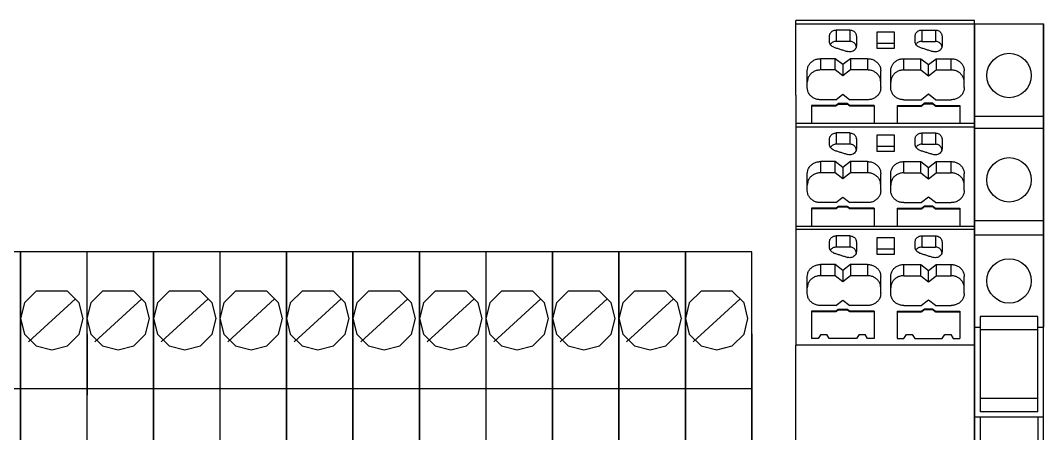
# Model space of a CAD drawing. Extents: x -2333 to 4564, y -5034 to 5704.
# Drawn here: x 2802.2 to 3137.7, y 1676 to 1811.5 of the extents above; entities that cross this region are included whole.
import ezdxf

# ---------------------------------------------------------------- set-up
doc = ezdxf.new("R2010")
doc.units = 0
doc.header["$LTSCALE"] = 10
doc.header["$MEASUREMENT"] = 0
doc.layers.get('0').update_dxf_attribs({"linetype": 'CONTINUOUS'})
doc.layers.add('LEG', color=7, linetype='CONTINUOUS')
doc.layers.add('P', color=250, linetype='CONTINUOUS', lineweight=100)

# ---------------------------------------------------------------- blocks, each defined once
blk = doc.blocks.new('A$C191F7B9C')
at = {"color": 7, "linetype": 'Continuous'}
for p, q in [((0, 86.633), (0, 96.146)), ((0.001, 96.146), (0.001, 95.134)), ((0.001, 96.146), (6.274, 96.146)), ((6.274, 95.134), (6.274, 96.146)), ((6.275, 96.146), (6.275, 86.633)), ((0.001, 95.134), (0.001, 87.746)), ((6.274, 87.746), (6.274, 95.134)), ((0.001, 87.746), (0.001, 86.633)), ((0.001, 87.746), (6.274, 87.746)), ((6.274, 86.633), (6.274, 87.746)), ((0, 76.917), (0, 86.633)), ((0, 86.026), (0, 81.521)), ((0.001, 86.633), (0.001, 85.621)), ((0.001, 86.633), (6.274, 86.633)), ((6.274, 85.621), (6.274, 86.633)), ((6.275, 86.633), (6.275, 76.917)), ((0.001, 85.621), (0.001, 78.233)), ((6.274, 78.233), (6.274, 85.621)), ((0, 81.521), (0, 77.947)), ((0, 77.947), (0, 76.917)), ((0.001, 78.233), (0.001, 76.917)), ((0.001, 78.233), (6.274, 78.233)), ((6.274, 76.917), (6.274, 78.233)), ((0, 68.517), (0, 76.917)), ((0.001, 76.917), (0.001, 75.905)), ((0.001, 76.917), (6.274, 76.917)), ((6.274, 75.905), (6.274, 76.917)), ((6.275, 76.917), (6.275, 68.517)), ((0.001, 75.905), (0.001, 68.517)), ((6.274, 68.517), (6.274, 75.905)), ((0.506, 69.489), (0.506, 68.274)), ((5.769, 69.489), (0.506, 69.489)), ((5.769, 68.274), (5.769, 69.489)), ((0, 68.517), (0, 60.319)), ((0, 68.517), (0.506, 68.517)), ((0.506, 68.274), (0.506, 61.999)), ((5.769, 68.274), (0.506, 68.274)), ((5.769, 68.517), (6.275, 68.517)), ((5.769, 61.999), (5.769, 68.274)), ((6.275, 60.319), (6.275, 68.517)), ((0.506, 61.999), (0.506, 60.785)), ((5.769, 61.999), (0.506, 61.999)), ((5.769, 60.785), (5.769, 61.999)), ((5.769, 60.785), (0.506, 60.785)), ((0, 60.319), (6.275, 60.319)), ((0, 60.319), (0, 33.702)), ((0.506, 60.319), (0.506, 33.702)), ((5.769, 60.319), (5.769, 33.702)), ((6.275, 33.702), (6.275, 60.319)), ((0, 33.702), (0, 23.278)), ((0, 33.702), (6.275, 33.702)), ((6.275, 23.278), (6.275, 33.702)), ((0, 13.263), (0, 23.278)), ((0, 23.278), (6.275, 23.278)), ((0.001, 23.278), (0.001, 14.275)), ((6.274, 14.275), (6.274, 23.278)), ((6.275, 23.278), (6.275, 13.263)), ((0.001, 14.275), (0.001, 13.263)), ((6.274, 13.263), (6.274, 14.275)), ((0, 4.149), (0, 13.263)), ((0.001, 13.263), (0.001, 12.55)), ((0.001, 13.263), (6.274, 13.263)), ((6.274, 12.55), (6.274, 13.263)), ((6.275, 13.263), (6.275, 4.149)), ((6.275, 12.835), (6.275, 13.263)), ((0.001, 12.55), (0.001, 5.162)), ((0.001, 12.55), (6.274, 12.55)), ((6.274, 5.162), (6.274, 12.55)), ((6.275, 9.261), (6.275, 12.835)), ((6.275, 5.321), (6.275, 9.261)), ((0.001, 5.162), (0.001, 4.149)), ((6.274, 4.149), (6.274, 5.162)), ((6.275, 4.878), (6.275, 5.321)), ((6.275, 1.012), (6.275, 4.878)), ((0, 4.149), (0, 1.012)), ((0.001, 4.149), (6.274, 4.149)), ((0, 1.012), (0, 0)), ((6.275, 0), (6.275, 1.012)), ((0, 0), (6.275, 0))]:
    blk.add_line(p, q, dxfattribs=at)
for centre, radius in [((3.137, 91.44), 2.024), ((3.137, 81.927), 2.024), ((3.137, 72.717), 2.024), ((3.137, 27.974), 1.518), ((3.137, 18.784), 2.024), ((3.137, 8.856), 2.024)]:
    blk.add_circle(centre, radius, dxfattribs=at)
at = {"layer": 'LEG'}
blk.add_line((0, 0.945), (0, 95.945), dxfattribs=at)

msp = doc.modelspace()

# ---------------------------------------------------------------- linework, layer by layer
at = {"color": 7, "linetype": 'Continuous'}
for p, q in [((3115.0764, 1811.53462), (3056.3964, 1811.53462)), ((3056.3964, 1810.58906), (3056.3964, 1811.53462)), ((3056.3964, 1810.42419), (3056.3964, 1810.58906)), ((3056.3964, 1787.02706), (3056.3964, 1810.42419)), ((3115.0764, 1810.58906), (3115.0764, 1811.53462)), ((3115.0764, 1810.58906), (3115.0764, 1810.42419)), ((3115.0764, 1810.42419), (3115.0764, 1787.02706)), ((3067.4664, 1804.63523), (3067.4664, 1806.38162)), ((3076.2864, 1806.38162), (3076.2864, 1803.21035)), ((3083.1264, 1807.79627), (3088.7064, 1807.79627)), ((3083.1264, 1804.09886), (3083.1264, 1807.79627)), ((3088.7064, 1807.79627), (3088.7064, 1804.09886)), ((3095.5464, 1804.63523), (3095.5464, 1806.38162)), ((3104.3664, 1806.38162), (3104.3664, 1803.21035)), ((3083.1264, 1804.09886), (3088.7064, 1804.09886)), ((3083.1264, 1802.3041), (3083.1264, 1804.09886)), ((3088.7064, 1802.3041), (3083.1264, 1802.3041)), ((3088.7064, 1804.09886), (3088.7064, 1802.3041)), ((3069.3564, 1798.99216), (3064.4964, 1798.99216)), ((3069.3564, 1795.29475), (3069.3564, 1798.99216)), ((3071.8764, 1797.03705), (3069.3564, 1798.99216)), ((3074.3964, 1798.99216), (3071.8764, 1797.03705)), ((3074.3964, 1798.99216), (3074.3964, 1795.29475)), ((3079.9764, 1798.99216), (3074.3964, 1798.99216)), ((3091.8564, 1798.99216), (3097.4364, 1798.99216)), ((3097.4364, 1795.29475), (3097.4364, 1798.99216)), ((3097.4364, 1798.99216), (3099.9564, 1797.03705)), ((3099.9564, 1797.03705), (3102.4764, 1798.99216)), ((3102.4764, 1798.99216), (3107.3364, 1798.99216)), ((3102.4764, 1798.99216), (3102.4764, 1795.29475)), ((3060.1764, 1791.30045), (3060.1764, 1794.99785)), ((3069.3564, 1795.29475), (3064.4964, 1795.29475)), ((3071.8764, 1793.33964), (3069.3564, 1795.29475)), ((3071.8764, 1797.03705), (3071.8764, 1793.33964)), ((3074.3964, 1795.29475), (3071.8764, 1793.33964)), ((3079.9764, 1795.29475), (3074.3964, 1795.29475)), ((3084.2964, 1791.30045), (3084.2964, 1794.99785)), ((3087.5364, 1791.30045), (3087.5364, 1794.99785)), ((3091.8564, 1795.29475), (3097.4364, 1795.29475)), ((3097.4364, 1795.29475), (3099.9564, 1793.33964)), ((3099.9564, 1793.33964), (3099.9564, 1797.03705)), ((3099.9564, 1793.33964), (3102.4764, 1795.29475)), ((3102.4764, 1795.29475), (3107.3364, 1795.29475)), ((3111.6564, 1791.30045), (3111.6564, 1794.99785)), ((3060.1764, 1789.50569), (3060.1764, 1791.30045)), ((3084.2964, 1789.50569), (3084.2964, 1791.30045)), ((3087.5364, 1789.50569), (3087.5364, 1791.30045)), ((3111.6564, 1789.50569), (3111.6564, 1791.30045)), ((3056.3964, 1787.02706), (3056.3964, 1777.77595)), ((3069.57091, 1785.51138), (3064.4964, 1785.51138)), ((3069.57091, 1785.51138), (3071.8764, 1787.30007)), ((3071.8764, 1787.30007), (3074.18188, 1785.51138)), ((3079.9764, 1785.51138), (3074.18188, 1785.51138)), ((3091.8564, 1785.51138), (3097.65091, 1785.51138)), ((3099.9564, 1787.30007), (3097.65091, 1785.51138)), ((3102.26188, 1785.51138), (3099.9564, 1787.30007)), ((3102.26188, 1785.51138), (3107.3364, 1785.51138)), ((3115.0764, 1787.02706), (3115.0764, 1777.77595)), ((3069.57834, 1783.68066), (3061.5804, 1783.68066)), ((3061.5804, 1783.68066), (3061.5804, 1783.43417)), ((3061.5804, 1783.43417), (3061.5804, 1777.77595)), ((3069.57834, 1783.43417), (3061.5804, 1783.43417)), ((3070.4364, 1784.34638), (3073.3164, 1784.34638)), ((3070.4364, 1784.09988), (3070.4364, 1784.34638)), ((3070.4364, 1784.09988), (3073.3164, 1784.09988)), ((3073.3164, 1784.09988), (3073.3164, 1784.34638)), ((3082.1724, 1783.68066), (3074.17446, 1783.68066)), ((3082.1724, 1783.43417), (3074.17446, 1783.43417)), ((3082.1724, 1783.68066), (3082.1724, 1783.43417)), ((3082.1724, 1783.43417), (3082.1724, 1777.77595)), ((3089.6604, 1783.68066), (3089.6604, 1783.43417)), ((3089.6604, 1783.68066), (3097.65834, 1783.68066)), ((3089.6604, 1783.43417), (3089.6604, 1777.77595)), ((3089.6604, 1783.43417), (3097.65834, 1783.43417)), ((3097.65834, 1783.43417), (3097.65834, 1783.68066)), ((3098.5164, 1784.09988), (3098.5164, 1784.34638)), ((3101.3964, 1784.34638), (3098.5164, 1784.34638)), ((3101.3964, 1784.09988), (3098.5164, 1784.09988)), ((3101.3964, 1784.09988), (3101.3964, 1784.34638)), ((3102.25446, 1783.43417), (3102.25446, 1783.68066)), ((3102.25446, 1783.68066), (3110.2524, 1783.68066)), ((3102.25446, 1783.43417), (3110.2524, 1783.43417)), ((3110.2524, 1783.68066), (3110.2524, 1783.43417)), ((3110.2524, 1783.43417), (3110.2524, 1777.77595)), ((3115.0764, 1777.77595), (3056.3964, 1777.77595)), ((3056.3964, 1777.77595), (3056.3964, 1776.66552)), ((3056.3964, 1776.66552), (3056.3964, 1744.01741)), ((3115.0764, 1777.77595), (3115.0764, 1776.66552)), ((3115.0764, 1776.66552), (3115.0764, 1744.01741)), ((3067.4664, 1770.87656), (3067.4664, 1772.62295)), ((3076.2864, 1772.62295), (3076.2864, 1769.45168)), ((3083.1264, 1770.34019), (3083.1264, 1774.0376)), ((3083.1264, 1774.0376), (3088.7064, 1774.0376)), ((3088.7064, 1774.0376), (3088.7064, 1770.34019)), ((3095.5464, 1770.87656), (3095.5464, 1772.62295)), ((3104.3664, 1772.62295), (3104.3664, 1769.45168)), ((3083.1264, 1768.54543), (3083.1264, 1770.34019)), ((3083.1264, 1770.34019), (3088.7064, 1770.34019)), ((3088.7064, 1768.54543), (3083.1264, 1768.54543)), ((3088.7064, 1770.34019), (3088.7064, 1768.54543)), ((3069.3564, 1765.23348), (3064.4964, 1765.23348)), ((3071.8764, 1763.27837), (3069.3564, 1765.23348)), ((3069.3564, 1761.53608), (3069.3564, 1765.23348)), ((3074.3964, 1765.23348), (3071.8764, 1763.27837)), ((3074.3964, 1765.23348), (3074.3964, 1761.53608)), ((3079.9764, 1765.23348), (3074.3964, 1765.23348)), ((3091.8564, 1765.23348), (3097.4364, 1765.23348)), ((3097.4364, 1765.23348), (3099.9564, 1763.27837)), ((3097.4364, 1761.53608), (3097.4364, 1765.23348)), ((3099.9564, 1763.27837), (3102.4764, 1765.23348)), ((3102.4764, 1765.23348), (3107.3364, 1765.23348)), ((3102.4764, 1765.23348), (3102.4764, 1761.53608)), ((3069.3564, 1761.53608), (3064.4964, 1761.53608)), ((3071.8764, 1759.58096), (3069.3564, 1761.53608)), ((3071.8764, 1763.27837), (3071.8764, 1759.58096)), ((3074.3964, 1761.53608), (3071.8764, 1759.58096)), ((3079.9764, 1761.53608), (3074.3964, 1761.53608)), ((3091.8564, 1761.53608), (3097.4364, 1761.53608)), ((3097.4364, 1761.53608), (3099.9564, 1759.58096)), ((3099.9564, 1759.58096), (3099.9564, 1763.27837)), ((3099.9564, 1759.58096), (3102.4764, 1761.53608)), ((3102.4764, 1761.53608), (3107.3364, 1761.53608)), ((3060.1764, 1757.54177), (3060.1764, 1761.23918)), ((3084.2964, 1757.54177), (3084.2964, 1761.23918)), ((3087.5364, 1757.54177), (3087.5364, 1761.23918)), ((3111.6564, 1757.54177), (3111.6564, 1761.23918)), ((3060.1764, 1755.74701), (3060.1764, 1757.54177)), ((3084.2964, 1755.74701), (3084.2964, 1757.54177)), ((3087.5364, 1755.74701), (3087.5364, 1757.54177)), ((3111.6564, 1755.74701), (3111.6564, 1757.54177)), ((3069.57091, 1751.75271), (3064.4964, 1751.75271)), ((3069.57091, 1751.75271), (3071.8764, 1753.54139)), ((3071.8764, 1753.54139), (3074.18188, 1751.75271)), ((3079.9764, 1751.75271), (3074.18188, 1751.75271)), ((3091.8564, 1751.75271), (3097.65091, 1751.75271)), ((3099.9564, 1753.54139), (3097.65091, 1751.75271)), ((3102.26188, 1751.75271), (3099.9564, 1753.54139)), ((3102.26188, 1751.75271), (3107.3364, 1751.75271)), ((3069.57834, 1749.92199), (3061.5804, 1749.92199)), ((3061.5804, 1749.92199), (3061.5804, 1749.67549)), ((3069.57834, 1749.67549), (3061.5804, 1749.67549)), ((3061.5804, 1749.67549), (3061.5804, 1744.01741)), ((3070.4364, 1750.5877), (3073.3164, 1750.5877)), ((3070.4364, 1750.34121), (3070.4364, 1750.5877)), ((3070.4364, 1750.34121), (3073.3164, 1750.34121)), ((3073.3164, 1750.34121), (3073.3164, 1750.5877)), ((3082.1724, 1749.92199), (3074.17446, 1749.92199)), ((3082.1724, 1749.67549), (3074.17446, 1749.67549)), ((3082.1724, 1749.92199), (3082.1724, 1749.67549)), ((3082.1724, 1749.67549), (3082.1724, 1744.01741)), ((3089.6604, 1749.92199), (3089.6604, 1749.67549)), ((3089.6604, 1749.92199), (3097.65834, 1749.92199)), ((3089.6604, 1749.67549), (3089.6604, 1744.01741)), ((3089.6604, 1749.67549), (3097.65834, 1749.67549)), ((3097.65834, 1749.67549), (3097.65834, 1749.92199)), ((3101.3964, 1750.5877), (3098.5164, 1750.5877)), ((3098.5164, 1750.34121), (3098.5164, 1750.5877)), ((3101.3964, 1750.34121), (3098.5164, 1750.34121)), ((3101.3964, 1750.34121), (3101.3964, 1750.5877)), ((3102.25446, 1749.92199), (3110.2524, 1749.92199)), ((3102.25446, 1749.67549), (3102.25446, 1749.92199)), ((3102.25446, 1749.67549), (3110.2524, 1749.67549)), ((3110.2524, 1749.92199), (3110.2524, 1749.67549)), ((3110.2524, 1749.67549), (3110.2524, 1744.01741)), ((3056.3964, 1744.01741), (3115.0764, 1744.01741)), ((3056.3964, 1744.01741), (3056.3964, 1742.90759)), ((3056.3964, 1742.90759), (3056.3964, 1705.03989)), ((3115.0764, 1744.01741), (3115.0764, 1742.90759)), ((3115.0764, 1742.90759), (3115.0764, 1705.03989)), ((3067.4664, 1737.1187), (3067.4664, 1738.86485)), ((3076.2864, 1738.86485), (3076.2864, 1735.69401)), ((3083.1264, 1736.58183), (3083.1264, 1740.2793)), ((3083.1264, 1740.2793), (3088.7064, 1740.2793)), ((3088.7064, 1740.2793), (3088.7064, 1736.58183)), ((3095.5464, 1737.1187), (3095.5464, 1738.86485)), ((3104.3664, 1738.86485), (3104.3664, 1735.69401)), ((3083.1264, 1734.78788), (3083.1264, 1736.58183)), ((3083.1264, 1736.58183), (3088.7064, 1736.58183)), ((3088.7064, 1734.78788), (3083.1264, 1734.78788)), ((3088.7064, 1736.58183), (3088.7064, 1734.78788)), ((3069.3564, 1731.47639), (3064.4964, 1731.47639)), ((3069.3564, 1727.77892), (3069.3564, 1731.47639)), ((3071.8764, 1729.52155), (3069.3564, 1731.47639)), ((3074.3964, 1731.47639), (3071.8764, 1729.52155)), ((3074.3964, 1731.47639), (3074.3964, 1727.77892)), ((3079.9764, 1731.47639), (3074.3964, 1731.47639)), ((3091.8564, 1731.47639), (3097.4364, 1731.47639)), ((3097.4364, 1727.77892), (3097.4364, 1731.47639)), ((3097.4364, 1731.47639), (3099.9564, 1729.52155)), ((3099.9564, 1729.52155), (3102.4764, 1731.47639)), ((3102.4764, 1731.47639), (3102.4764, 1727.77892)), ((3102.4764, 1731.47639), (3107.3364, 1731.47639)), ((3071.8764, 1729.52155), (3071.8764, 1725.82408)), ((3099.9564, 1725.82408), (3099.9564, 1729.52155)), ((3060.1764, 1723.78517), (3060.1764, 1727.48264)), ((3069.3564, 1727.77892), (3064.4964, 1727.77892)), ((3071.8764, 1725.82408), (3069.3564, 1727.77892)), ((3074.3964, 1727.77892), (3071.8764, 1725.82408)), ((3079.9764, 1727.77892), (3074.3964, 1727.77892)), ((3084.2964, 1723.78517), (3084.2964, 1727.48264)), ((3087.5364, 1723.78517), (3087.5364, 1727.48264)), ((3091.8564, 1727.77892), (3097.4364, 1727.77892)), ((3097.4364, 1727.77892), (3099.9564, 1725.82408)), ((3099.9564, 1725.82408), (3102.4764, 1727.77892)), ((3102.4764, 1727.77892), (3107.3364, 1727.77892)), ((3111.6564, 1723.78517), (3111.6564, 1727.48264)), ((3060.1764, 1721.99122), (3060.1764, 1723.78517)), ((3084.2964, 1721.99122), (3084.2964, 1723.78517)), ((3087.5364, 1721.99122), (3087.5364, 1723.78517)), ((3111.6564, 1721.99122), (3111.6564, 1723.78517)), ((3069.57091, 1717.99746), (3064.4964, 1717.99746)), ((3069.57091, 1717.99746), (3071.8764, 1719.7859)), ((3071.8764, 1719.7859), (3074.18188, 1717.99746)), ((3079.9764, 1717.99746), (3074.18188, 1717.99746)), ((3091.8564, 1717.99746), (3097.65091, 1717.99746)), ((3099.9564, 1719.7859), (3097.65091, 1717.99746)), ((3102.26188, 1717.99746), (3099.9564, 1719.7859)), ((3102.26188, 1717.99746), (3107.3364, 1717.99746)), ((3069.57834, 1716.16699), (3061.5804, 1716.16699)), ((3061.5804, 1716.16699), (3061.5804, 1715.92049)), ((3069.57834, 1715.92049), (3061.5804, 1715.92049)), ((3061.5804, 1715.92049), (3061.5804, 1707.18103)), ((3070.4364, 1716.58612), (3070.4364, 1716.83262)), ((3070.4364, 1716.83262), (3073.3164, 1716.83262)), ((3070.4364, 1716.58612), (3073.3164, 1716.58612)), ((3073.3164, 1716.58612), (3073.3164, 1716.83262)), ((3082.1724, 1716.16699), (3074.17446, 1716.16699)), ((3082.1724, 1715.92049), (3074.17446, 1715.92049)), ((3082.1724, 1716.16699), (3082.1724, 1715.92049)), ((3082.1724, 1715.92049), (3082.1724, 1707.18103)), ((3089.6604, 1716.16699), (3089.6604, 1715.92049)), ((3089.6604, 1716.16699), (3097.65834, 1716.16699)), ((3089.6604, 1715.92049), (3097.65834, 1715.92049)), ((3089.6604, 1715.92049), (3089.6604, 1707.18103)), ((3097.65834, 1715.92049), (3097.65834, 1716.16699)), ((3098.5164, 1716.58612), (3098.5164, 1716.83262)), ((3101.3964, 1716.83262), (3098.5164, 1716.83262)), ((3101.3964, 1716.58612), (3098.5164, 1716.58612)), ((3101.3964, 1716.58612), (3101.3964, 1716.83262)), ((3102.25446, 1715.92049), (3102.25446, 1716.16699)), ((3102.25446, 1716.16699), (3110.2524, 1716.16699)), ((3102.25446, 1715.92049), (3110.2524, 1715.92049)), ((3110.2524, 1716.16699), (3110.2524, 1715.92049)), ((3110.2524, 1715.92049), (3110.2524, 1707.18103)), ((3064.60778, 1708.51229), (3063.7764, 1707.18103)), ((3064.60778, 1708.51229), (3066.54501, 1708.51229)), ((3067.3764, 1707.18103), (3066.54501, 1708.51229)), ((3077.20778, 1708.51229), (3076.3764, 1707.18103)), ((3077.20778, 1708.51229), (3079.14501, 1708.51229)), ((3079.9764, 1707.18103), (3079.14501, 1708.51229)), ((3091.8564, 1707.18103), (3092.68778, 1708.51229)), ((3092.68778, 1708.51229), (3094.62501, 1708.51229)), ((3094.62501, 1708.51229), (3095.4564, 1707.18103)), ((3104.4564, 1707.18103), (3105.28778, 1708.51229)), ((3105.28778, 1708.51229), (3107.22501, 1708.51229)), ((3107.22501, 1708.51229), (3108.0564, 1707.18103)), ((3115.0764, 1705.03989), (3056.3964, 1705.03989)), ((3056.3964, 1672.52906), (3056.3964, 1705.03989)), ((3063.7764, 1707.18103), (3061.5804, 1707.18103)), ((3076.3764, 1707.18103), (3067.3764, 1707.18103)), ((3082.1724, 1707.18103), (3079.9764, 1707.18103)), ((3089.6604, 1707.18103), (3091.8564, 1707.18103)), ((3095.4564, 1707.18103), (3104.4564, 1707.18103)), ((3108.0564, 1707.18103), (3110.2524, 1707.18103)), ((3115.0764, 1672.52906), (3115.0764, 1705.03989))]:
    msp.add_line(p, q, dxfattribs=at)
at = {"color": 2, "linetype": 'Continuous'}
for p, q in [((3056.3964, 1810.42419), (3115.0764, 1810.42419)), ((3069.6264, 1808.37877), (3069.6264, 1804.68136)), ((3074.1264, 1808.37877), (3074.1264, 1804.68136)), ((3097.7064, 1808.37877), (3097.7064, 1804.68136)), ((3102.2064, 1808.37877), (3102.2064, 1804.68136)), ((3064.4964, 1798.99216), (3064.4964, 1795.29475)), ((3079.9764, 1798.99216), (3079.9764, 1795.29475)), ((3091.8564, 1795.29475), (3091.8564, 1798.99216)), ((3107.3364, 1795.29475), (3107.3364, 1798.99216)), ((3056.3964, 1776.66552), (3115.0764, 1776.66552)), ((3069.6264, 1774.6201), (3069.6264, 1770.92269)), ((3074.1264, 1774.6201), (3074.1264, 1770.92269)), ((3097.7064, 1774.6201), (3097.7064, 1770.92269)), ((3102.2064, 1774.6201), (3102.2064, 1770.92269)), ((3064.4964, 1765.23348), (3064.4964, 1761.53608)), ((3079.9764, 1765.23348), (3079.9764, 1761.53608)), ((3091.8564, 1761.53608), (3091.8564, 1765.23348)), ((3107.3364, 1761.53608), (3107.3364, 1765.23348)), ((3115.0764, 1742.90759), (3056.3964, 1742.90759)), ((3069.6264, 1740.86172), (3069.6264, 1737.16426)), ((3074.1264, 1740.86172), (3074.1264, 1737.16426)), ((3097.7064, 1740.86172), (3097.7064, 1737.16426)), ((3102.2064, 1740.86172), (3102.2064, 1737.16426)), ((3064.4964, 1731.47639), (3064.4964, 1727.77892)), ((3079.9764, 1731.47639), (3079.9764, 1727.77892)), ((3091.8564, 1727.77892), (3091.8564, 1731.47639)), ((3107.3364, 1727.77892), (3107.3364, 1731.47639))]:
    msp.add_line(p, q, dxfattribs=at)
at = {"color": 7, "linetype": 'Continuous'}
for points in [[(3067.4664, 1806.38162), (3067.54, 1806.89852), (3067.75578, 1807.3802), (3068.09905, 1807.79382), (3068.5464, 1808.1112), (3069.06735, 1808.31072), (3069.6264, 1808.37877)], [(3074.1264, 1808.37877), (3073.0014, 1808.37877), (3071.8764, 1808.37877), (3070.7514, 1808.37877), (3069.6264, 1808.37877)], [(3074.1264, 1808.37877), (3074.68545, 1808.31072), (3075.2064, 1808.1112), (3075.65375, 1807.79382), (3075.99701, 1807.3802), (3076.2128, 1806.89852), (3076.2864, 1806.38162)], [(3095.5464, 1806.38162), (3095.62, 1806.89852), (3095.83578, 1807.3802), (3096.17905, 1807.79382), (3096.6264, 1808.1112), (3097.14735, 1808.31072), (3097.7064, 1808.37877)], [(3097.7064, 1808.37877), (3098.8314, 1808.37877), (3099.9564, 1808.37877), (3101.0814, 1808.37877), (3102.2064, 1808.37877)], [(3102.2064, 1808.37877), (3102.76545, 1808.31072), (3103.2864, 1808.1112), (3103.73375, 1807.79382), (3104.07701, 1807.3802), (3104.2928, 1806.89852), (3104.3664, 1806.38162)], [(3068.92658, 1802.74581), (3068.33619, 1803.03351), (3067.86896, 1803.47413), (3067.5695, 1804.02558), (3067.4664, 1804.63523)], [(3069.6264, 1804.68136), (3069.06042, 1804.61158), (3068.534, 1804.40712), (3068.08391, 1804.08227), (3067.7416, 1803.65972)], [(3068.92658, 1802.74581), (3070.05158, 1802.38959), (3071.17658, 1802.03336), (3072.30158, 1801.67714), (3073.42658, 1801.32092)], [(3074.1264, 1804.68136), (3073.0014, 1804.68136), (3071.8764, 1804.68136), (3070.7514, 1804.68136), (3069.6264, 1804.68136)], [(3076.2864, 1803.21035), (3076.17892, 1802.5882), (3075.86717, 1802.02797), (3075.38218, 1801.58541), (3074.77222, 1801.30456), (3074.09799, 1801.21337), (3073.42658, 1801.32092)], [(3076.26758, 1802.94728), (3076.13875, 1803.40993), (3075.89477, 1803.83105), (3075.54961, 1804.18654), (3075.12301, 1804.45608), (3074.63938, 1804.62422), (3074.1264, 1804.68136)], [(3097.00658, 1802.74581), (3096.41619, 1803.03351), (3095.94896, 1803.47413), (3095.6495, 1804.02558), (3095.5464, 1804.63523)], [(3097.7064, 1804.68136), (3097.14042, 1804.61158), (3096.614, 1804.40712), (3096.16391, 1804.08227), (3095.8216, 1803.65972)], [(3097.00658, 1802.74581), (3098.13158, 1802.38959), (3099.25658, 1802.03336), (3100.38158, 1801.67714), (3101.50658, 1801.32092)], [(3097.7064, 1804.68136), (3098.8314, 1804.68136), (3099.9564, 1804.68136), (3101.0814, 1804.68136), (3102.2064, 1804.68136)], [(3104.3664, 1803.21035), (3104.25892, 1802.5882), (3103.94717, 1802.02797), (3103.46218, 1801.58541), (3102.85222, 1801.30456), (3102.17799, 1801.21337), (3101.50658, 1801.32092)], [(3104.34758, 1802.94728), (3104.21875, 1803.40993), (3103.97477, 1803.83105), (3103.62961, 1804.18654), (3103.20301, 1804.45608), (3102.71938, 1804.62422), (3102.2064, 1804.68136)], [(3060.1764, 1794.99785), (3060.3236, 1796.03166), (3060.75517, 1796.99501), (3061.4417, 1797.82225), (3062.3364, 1798.45702), (3063.3783, 1798.85605), (3064.4964, 1798.99216)], [(3079.9764, 1798.99216), (3081.0945, 1798.85605), (3082.1364, 1798.45702), (3083.0311, 1797.82225), (3083.71763, 1796.99501), (3084.1492, 1796.03166), (3084.2964, 1794.99785)], [(3087.5364, 1794.99785), (3087.6836, 1796.03166), (3088.11517, 1796.99501), (3088.8017, 1797.82225), (3089.6964, 1798.45702), (3090.7383, 1798.85605), (3091.8564, 1798.99216)], [(3107.3364, 1798.99216), (3108.4545, 1798.85605), (3109.4964, 1798.45702), (3110.3911, 1797.82225), (3111.07763, 1796.99501), (3111.5092, 1796.03166), (3111.6564, 1794.99785)], [(3064.4964, 1795.29475), (3063.3783, 1795.15865), (3062.3364, 1794.75961), (3061.4417, 1794.12484), (3060.75517, 1793.2976), (3060.3236, 1792.33425), (3060.1764, 1791.30045)], [(3084.2964, 1791.30045), (3084.1492, 1792.33425), (3083.71763, 1793.2976), (3083.0311, 1794.12484), (3082.1364, 1794.75961), (3081.0945, 1795.15865), (3079.9764, 1795.29475)], [(3091.8564, 1795.29475), (3090.7383, 1795.15865), (3089.6964, 1794.75961), (3088.8017, 1794.12484), (3088.11517, 1793.2976), (3087.6836, 1792.33425), (3087.5364, 1791.30045)], [(3111.6564, 1791.30045), (3111.5092, 1792.33425), (3111.07763, 1793.2976), (3110.3911, 1794.12484), (3109.4964, 1794.75961), (3108.4545, 1795.15865), (3107.3364, 1795.29475)], [(3064.4964, 1785.51138), (3063.3783, 1785.64749), (3062.3364, 1786.04652), (3061.4417, 1786.68129), (3060.75517, 1787.50854), (3060.3236, 1788.47189), (3060.1764, 1789.50569)], [(3084.2964, 1789.50569), (3084.1492, 1788.47189), (3083.71763, 1787.50854), (3083.0311, 1786.68129), (3082.1364, 1786.04652), (3081.0945, 1785.64749), (3079.9764, 1785.51138)], [(3091.8564, 1785.51138), (3090.7383, 1785.64749), (3089.6964, 1786.04652), (3088.8017, 1786.68129), (3088.11517, 1787.50854), (3087.6836, 1788.47189), (3087.5364, 1789.50569)], [(3111.6564, 1789.50569), (3111.5092, 1788.47189), (3111.07763, 1787.50854), (3110.3911, 1786.68129), (3109.4964, 1786.04652), (3108.4545, 1785.64749), (3107.3364, 1785.51138)], [(3070.4364, 1784.34638), (3070.22188, 1784.17995), (3070.00737, 1784.01352), (3069.79285, 1783.84709), (3069.57834, 1783.68066)], [(3070.4364, 1784.09988), (3070.22188, 1783.93346), (3070.00737, 1783.76703), (3069.79285, 1783.6006), (3069.57834, 1783.43417)], [(3069.57834, 1783.68066), (3069.57834, 1783.61904), (3069.57834, 1783.55741), (3069.57834, 1783.49579), (3069.57834, 1783.43417)], [(3074.17446, 1783.68066), (3073.95995, 1783.84709), (3073.74543, 1784.01352), (3073.53091, 1784.17995), (3073.3164, 1784.34638)], [(3074.17446, 1783.43417), (3073.95995, 1783.6006), (3073.74543, 1783.76703), (3073.53091, 1783.93346), (3073.3164, 1784.09988)], [(3074.17446, 1783.43417), (3074.17446, 1783.49579), (3074.17446, 1783.55741), (3074.17446, 1783.61904), (3074.17446, 1783.68066)], [(3097.65834, 1783.68066), (3097.87285, 1783.84709), (3098.08737, 1784.01352), (3098.30188, 1784.17995), (3098.5164, 1784.34638)], [(3097.65834, 1783.43417), (3097.87285, 1783.6006), (3098.08737, 1783.76703), (3098.30188, 1783.93346), (3098.5164, 1784.09988)], [(3101.3964, 1784.34638), (3101.61091, 1784.17995), (3101.82543, 1784.01352), (3102.03995, 1783.84709), (3102.25446, 1783.68066)], [(3101.3964, 1784.09988), (3101.61091, 1783.93346), (3101.82543, 1783.76703), (3102.03995, 1783.6006), (3102.25446, 1783.43417)], [(3067.4664, 1772.62295), (3067.54, 1773.13985), (3067.75578, 1773.62152), (3068.09905, 1774.03515), (3068.5464, 1774.35253), (3069.06735, 1774.55205), (3069.6264, 1774.6201)], [(3074.1264, 1774.6201), (3073.0014, 1774.6201), (3071.8764, 1774.6201), (3070.7514, 1774.6201), (3069.6264, 1774.6201)], [(3074.1264, 1774.6201), (3074.68545, 1774.55205), (3075.2064, 1774.35253), (3075.65375, 1774.03515), (3075.99701, 1773.62152), (3076.2128, 1773.13985), (3076.2864, 1772.62295)], [(3095.5464, 1772.62295), (3095.62, 1773.13985), (3095.83578, 1773.62152), (3096.17905, 1774.03515), (3096.6264, 1774.35253), (3097.14735, 1774.55205), (3097.7064, 1774.6201)], [(3097.7064, 1774.6201), (3098.8314, 1774.6201), (3099.9564, 1774.6201), (3101.0814, 1774.6201), (3102.2064, 1774.6201)], [(3102.2064, 1774.6201), (3102.76545, 1774.55205), (3103.2864, 1774.35253), (3103.73375, 1774.03515), (3104.07701, 1773.62152), (3104.2928, 1773.13985), (3104.3664, 1772.62295)], [(3068.92658, 1768.98713), (3068.33619, 1769.27484), (3067.86896, 1769.71545), (3067.5695, 1770.26691), (3067.4664, 1770.87656)], [(3069.6264, 1770.92269), (3069.06042, 1770.85291), (3068.534, 1770.64845), (3068.08391, 1770.3236), (3067.7416, 1769.90105)], [(3068.92658, 1768.98713), (3070.05158, 1768.63091), (3071.17658, 1768.27469), (3072.30158, 1767.91847), (3073.42658, 1767.56225)], [(3074.1264, 1770.92269), (3073.0014, 1770.92269), (3071.8764, 1770.92269), (3070.7514, 1770.92269), (3069.6264, 1770.92269)], [(3076.2864, 1769.45168), (3076.17892, 1768.82953), (3075.86717, 1768.2693), (3075.38218, 1767.82673), (3074.77222, 1767.54588), (3074.09799, 1767.4547), (3073.42658, 1767.56225)], [(3076.26758, 1769.18861), (3076.13875, 1769.65125), (3075.89477, 1770.07237), (3075.54961, 1770.42787), (3075.12301, 1770.6974), (3074.63938, 1770.86555), (3074.1264, 1770.92269)], [(3097.00658, 1768.98713), (3096.41619, 1769.27484), (3095.94896, 1769.71545), (3095.6495, 1770.26691), (3095.5464, 1770.87656)], [(3097.7064, 1770.92269), (3097.14042, 1770.85291), (3096.614, 1770.64845), (3096.16391, 1770.3236), (3095.8216, 1769.90105)], [(3097.00658, 1768.98713), (3098.13158, 1768.63091), (3099.25658, 1768.27469), (3100.38158, 1767.91847), (3101.50658, 1767.56225)], [(3097.7064, 1770.92269), (3098.8314, 1770.92269), (3099.9564, 1770.92269), (3101.0814, 1770.92269), (3102.2064, 1770.92269)], [(3104.3664, 1769.45168), (3104.25892, 1768.82953), (3103.94717, 1768.2693), (3103.46218, 1767.82673), (3102.85222, 1767.54588), (3102.17799, 1767.4547), (3101.50658, 1767.56225)], [(3104.34758, 1769.18861), (3104.21875, 1769.65125), (3103.97477, 1770.07237), (3103.62961, 1770.42787), (3103.20301, 1770.6974), (3102.71938, 1770.86555), (3102.2064, 1770.92269)], [(3060.1764, 1761.23918), (3060.3236, 1762.27298), (3060.75517, 1763.23633), (3061.4417, 1764.06358), (3062.3364, 1764.69835), (3063.3783, 1765.09738), (3064.4964, 1765.23348)], [(3079.9764, 1765.23348), (3081.0945, 1765.09738), (3082.1364, 1764.69835), (3083.0311, 1764.06358), (3083.71763, 1763.23633), (3084.1492, 1762.27298), (3084.2964, 1761.23918)], [(3087.5364, 1761.23918), (3087.6836, 1762.27298), (3088.11517, 1763.23633), (3088.8017, 1764.06358), (3089.6964, 1764.69835), (3090.7383, 1765.09738), (3091.8564, 1765.23348)], [(3107.3364, 1765.23348), (3108.4545, 1765.09738), (3109.4964, 1764.69835), (3110.3911, 1764.06358), (3111.07763, 1763.23633), (3111.5092, 1762.27298), (3111.6564, 1761.23918)], [(3064.4964, 1761.53608), (3063.3783, 1761.39997), (3062.3364, 1761.00094), (3061.4417, 1760.36617), (3060.75517, 1759.53892), (3060.3236, 1758.57557), (3060.1764, 1757.54177)], [(3084.2964, 1757.54177), (3084.1492, 1758.57557), (3083.71763, 1759.53892), (3083.0311, 1760.36617), (3082.1364, 1761.00094), (3081.0945, 1761.39997), (3079.9764, 1761.53608)], [(3091.8564, 1761.53608), (3090.7383, 1761.39997), (3089.6964, 1761.00094), (3088.8017, 1760.36617), (3088.11517, 1759.53892), (3087.6836, 1758.57557), (3087.5364, 1757.54177)], [(3111.6564, 1757.54177), (3111.5092, 1758.57557), (3111.07763, 1759.53892), (3110.3911, 1760.36617), (3109.4964, 1761.00094), (3108.4545, 1761.39997), (3107.3364, 1761.53608)], [(3064.4964, 1751.75271), (3063.3783, 1751.88881), (3062.3364, 1752.28784), (3061.4417, 1752.92261), (3060.75517, 1753.74986), (3060.3236, 1754.71321), (3060.1764, 1755.74701)], [(3084.2964, 1755.74701), (3084.1492, 1754.71321), (3083.71763, 1753.74986), (3083.0311, 1752.92261), (3082.1364, 1752.28784), (3081.0945, 1751.88881), (3079.9764, 1751.75271)], [(3091.8564, 1751.75271), (3090.7383, 1751.88881), (3089.6964, 1752.28784), (3088.8017, 1752.92261), (3088.11517, 1753.74986), (3087.6836, 1754.71321), (3087.5364, 1755.74701)], [(3111.6564, 1755.74701), (3111.5092, 1754.71321), (3111.07763, 1753.74986), (3110.3911, 1752.92261), (3109.4964, 1752.28784), (3108.4545, 1751.88881), (3107.3364, 1751.75271)], [(3070.4364, 1750.5877), (3070.22188, 1750.42128), (3070.00737, 1750.25485), (3069.79285, 1750.08842), (3069.57834, 1749.92199)], [(3070.4364, 1750.34121), (3070.22188, 1750.17478), (3070.00737, 1750.00835), (3069.79285, 1749.84192), (3069.57834, 1749.67549)], [(3069.57834, 1749.67549), (3069.57834, 1749.73712), (3069.57834, 1749.79874), (3069.57834, 1749.86036), (3069.57834, 1749.92199)], [(3074.17446, 1749.92199), (3073.95995, 1750.08842), (3073.74543, 1750.25485), (3073.53091, 1750.42128), (3073.3164, 1750.5877)], [(3074.17446, 1749.67549), (3073.95995, 1749.84192), (3073.74543, 1750.00835), (3073.53091, 1750.17478), (3073.3164, 1750.34121)], [(3074.17446, 1749.67549), (3074.17446, 1749.73712), (3074.17446, 1749.79874), (3074.17446, 1749.86036), (3074.17446, 1749.92199)], [(3097.65834, 1749.92199), (3097.87285, 1750.08842), (3098.08737, 1750.25485), (3098.30188, 1750.42128), (3098.5164, 1750.5877)], [(3097.65834, 1749.67549), (3097.87285, 1749.84192), (3098.08737, 1750.00835), (3098.30188, 1750.17478), (3098.5164, 1750.34121)], [(3101.3964, 1750.5877), (3101.61091, 1750.42128), (3101.82543, 1750.25485), (3102.03995, 1750.08842), (3102.25446, 1749.92199)], [(3101.3964, 1750.34121), (3101.61091, 1750.17478), (3101.82543, 1750.00835), (3102.03995, 1749.84192), (3102.25446, 1749.67549)], [(3067.4664, 1738.86485), (3067.54, 1739.38168), (3067.75578, 1739.86328), (3068.09905, 1740.27685), (3068.5464, 1740.59419), (3069.06735, 1740.79368), (3069.6264, 1740.86172)], [(3074.1264, 1740.86172), (3073.0014, 1740.86172), (3071.8764, 1740.86172), (3070.7514, 1740.86172), (3069.6264, 1740.86172)], [(3074.1264, 1740.86172), (3074.68545, 1740.79368), (3075.2064, 1740.59419), (3075.65375, 1740.27685), (3075.99701, 1739.86328), (3076.2128, 1739.38168), (3076.2864, 1738.86485)], [(3095.5464, 1738.86485), (3095.62, 1739.38168), (3095.83578, 1739.86328), (3096.17905, 1740.27685), (3096.6264, 1740.59419), (3097.14735, 1740.79368), (3097.7064, 1740.86172)], [(3097.7064, 1740.86172), (3098.8314, 1740.86172), (3099.9564, 1740.86172), (3101.0814, 1740.86172), (3102.2064, 1740.86172)], [(3102.2064, 1740.86172), (3102.76545, 1740.79368), (3103.2864, 1740.59419), (3103.73375, 1740.27685), (3104.07701, 1739.86328), (3104.2928, 1739.38168), (3104.3664, 1738.86485)], [(3068.92658, 1735.22953), (3068.33619, 1735.5172), (3067.86896, 1735.95775), (3067.5695, 1736.50913), (3067.4664, 1737.1187)], [(3069.6264, 1737.16426), (3069.06051, 1737.09451), (3068.53415, 1736.89014), (3068.08409, 1736.56542), (3067.74177, 1736.14304)], [(3068.92658, 1735.22953), (3070.05158, 1734.87336), (3071.17658, 1734.51718), (3072.30158, 1734.16101), (3073.42658, 1733.80484)], [(3074.1264, 1737.16426), (3073.0014, 1737.16426), (3071.8764, 1737.16426), (3070.7514, 1737.16426), (3069.6264, 1737.16426)], [(3076.2864, 1735.69401), (3076.17892, 1735.07195), (3075.86717, 1734.51179), (3075.38218, 1734.06929), (3074.77222, 1733.78848), (3074.09799, 1733.6973), (3073.42658, 1733.80484)], [(3076.26754, 1735.43069), (3076.13865, 1735.89321), (3075.89465, 1736.31421), (3075.54949, 1736.6696), (3075.12291, 1736.93904), (3074.63933, 1737.10713), (3074.1264, 1737.16426)], [(3097.00658, 1735.22953), (3096.41619, 1735.5172), (3095.94896, 1735.95775), (3095.6495, 1736.50913), (3095.5464, 1737.1187)], [(3097.7064, 1737.16426), (3097.14051, 1737.09451), (3096.61415, 1736.89014), (3096.16409, 1736.56542), (3095.82177, 1736.14304)], [(3097.00658, 1735.22953), (3098.13158, 1734.87336), (3099.25658, 1734.51718), (3100.38158, 1734.16101), (3101.50658, 1733.80484)], [(3097.7064, 1737.16426), (3098.8314, 1737.16426), (3099.9564, 1737.16426), (3101.0814, 1737.16426), (3102.2064, 1737.16426)], [(3104.3664, 1735.69401), (3104.25892, 1735.07195), (3103.94717, 1734.51179), (3103.46218, 1734.06929), (3102.85222, 1733.78848), (3102.17799, 1733.6973), (3101.50658, 1733.80484)], [(3104.34754, 1735.43069), (3104.21865, 1735.89321), (3103.97465, 1736.31421), (3103.62949, 1736.6696), (3103.20291, 1736.93904), (3102.71933, 1737.10713), (3102.2064, 1737.16426)], [(3060.1764, 1727.48264), (3060.3236, 1728.5163), (3060.75517, 1729.47951), (3061.4417, 1730.30665), (3062.3364, 1730.94133), (3063.3783, 1731.34031), (3064.4964, 1731.47639)], [(3079.9764, 1731.47639), (3081.0945, 1731.34031), (3082.1364, 1730.94133), (3083.0311, 1730.30665), (3083.71763, 1729.47951), (3084.1492, 1728.5163), (3084.2964, 1727.48264)], [(3087.5364, 1727.48264), (3087.6836, 1728.5163), (3088.11517, 1729.47951), (3088.8017, 1730.30665), (3089.6964, 1730.94133), (3090.7383, 1731.34031), (3091.8564, 1731.47639)], [(3107.3364, 1731.47639), (3108.4545, 1731.34031), (3109.4964, 1730.94133), (3110.3911, 1730.30665), (3111.07763, 1729.47951), (3111.5092, 1728.5163), (3111.6564, 1727.48264)], [(3064.4964, 1727.77892), (3063.3783, 1727.64284), (3062.3364, 1727.24386), (3061.4417, 1726.60918), (3060.75517, 1725.78205), (3060.3236, 1724.81883), (3060.1764, 1723.78517)], [(3084.2964, 1723.78517), (3084.1492, 1724.81883), (3083.71763, 1725.78205), (3083.0311, 1726.60918), (3082.1364, 1727.24386), (3081.0945, 1727.64284), (3079.9764, 1727.77892)], [(3091.8564, 1727.77892), (3090.7383, 1727.64284), (3089.6964, 1727.24386), (3088.8017, 1726.60918), (3088.11517, 1725.78205), (3087.6836, 1724.81883), (3087.5364, 1723.78517)], [(3111.6564, 1723.78517), (3111.5092, 1724.81883), (3111.07763, 1725.78205), (3110.3911, 1726.60918), (3109.4964, 1727.24386), (3108.4545, 1727.64284), (3107.3364, 1727.77892)], [(3064.4964, 1717.99746), (3063.3783, 1718.13355), (3062.3364, 1718.53252), (3061.4417, 1719.16721), (3060.75517, 1719.99434), (3060.3236, 1720.95756), (3060.1764, 1721.99122)], [(3084.2964, 1721.99122), (3084.1492, 1720.95756), (3083.71763, 1719.99434), (3083.0311, 1719.16721), (3082.1364, 1718.53252), (3081.0945, 1718.13355), (3079.9764, 1717.99746)], [(3091.8564, 1717.99746), (3090.7383, 1718.13355), (3089.6964, 1718.53252), (3088.8017, 1719.16721), (3088.11517, 1719.99434), (3087.6836, 1720.95756), (3087.5364, 1721.99122)], [(3111.6564, 1721.99122), (3111.5092, 1720.95756), (3111.07763, 1719.99434), (3110.3911, 1719.16721), (3109.4964, 1718.53252), (3108.4545, 1718.13355), (3107.3364, 1717.99746)], [(3070.4364, 1716.83262), (3070.22188, 1716.66621), (3070.00737, 1716.4998), (3069.79285, 1716.3334), (3069.57834, 1716.16699)], [(3070.4364, 1716.58612), (3070.22188, 1716.41971), (3070.00737, 1716.2533), (3069.79285, 1716.0869), (3069.57834, 1715.92049)], [(3069.57834, 1715.92049), (3069.57834, 1715.98212), (3069.57834, 1716.04374), (3069.57834, 1716.10536), (3069.57834, 1716.16699)], [(3074.17446, 1716.16699), (3073.95995, 1716.3334), (3073.74543, 1716.4998), (3073.53091, 1716.66621), (3073.3164, 1716.83262)], [(3074.17446, 1715.92049), (3073.95995, 1716.0869), (3073.74543, 1716.2533), (3073.53091, 1716.41971), (3073.3164, 1716.58612)], [(3074.17446, 1716.16699), (3074.17446, 1716.10536), (3074.17446, 1716.04374), (3074.17446, 1715.98212), (3074.17446, 1715.92049)], [(3097.65834, 1716.16699), (3097.87285, 1716.3334), (3098.08737, 1716.4998), (3098.30188, 1716.66621), (3098.5164, 1716.83262)], [(3097.65834, 1715.92049), (3097.87285, 1716.0869), (3098.08737, 1716.2533), (3098.30188, 1716.41971), (3098.5164, 1716.58612)], [(3101.3964, 1716.83262), (3101.61091, 1716.66621), (3101.82543, 1716.4998), (3102.03995, 1716.3334), (3102.25446, 1716.16699)], [(3101.3964, 1716.58612), (3101.61091, 1716.41971), (3101.82543, 1716.2533), (3102.03995, 1716.0869), (3102.25446, 1715.92049)]]:
    msp.add_spline(points, degree=3, dxfattribs=at)
at = {"layer": 'LEG', "color": 0, "lineweight": -2}
for p, q in [((2823.99217, 1708.73303), (2823.91922, 1564.73305)), ((2823.9557, 1708.74408), (2823.9557, 1564.74408)), ((2867.58569, 1708.73303), (2867.51273, 1564.73305)), ((2867.54921, 1708.74408), (2867.54921, 1564.74408)), ((2911.1792, 1708.73303), (2911.10624, 1564.73305)), ((2911.1928, 1708.74408), (2911.1928, 1564.74408)), ((2954.82278, 1708.73303), (2954.74983, 1564.73305)), ((2954.78631, 1708.74408), (2954.78631, 1564.74408)), ((2998.4163, 1708.73303), (2998.34334, 1564.73305)), ((2998.37982, 1708.74408), (2998.37982, 1564.74408)), ((3042.00981, 1708.73303), (3041.93685, 1564.73305)), ((3115.07276, 1710.69861), (3115.07276, 1566.69861))]:
    msp.add_line(p, q, dxfattribs=at)
at = {"layer": 'P', "color": 0, "lineweight": -2}
for points in [[(2802.18398, 1735.58397), (2780.36219, 1735.58397), (2780.36219, 1537.9042), (2802.18398, 1537.9042), (2802.18398, 1735.58397), (2802.18398, 1735.58397)], [(2824.00578, 1735.58397), (2802.18398, 1735.58397), (2802.18398, 1537.9042), (2824.00578, 1537.9042), (2824.00578, 1735.58397), (2824.00578, 1735.58397)], [(2845.77749, 1735.58397), (2823.9557, 1735.58397), (2823.9557, 1537.9042), (2845.77749, 1537.9042), (2845.77749, 1735.58397), (2845.77749, 1735.58397)], [(2867.59929, 1735.58397), (2845.77749, 1735.58397), (2845.77749, 1537.9042), (2867.59929, 1537.9042), (2867.59929, 1735.58397), (2867.59929, 1735.58397)], [(2889.371, 1735.58397), (2867.54921, 1735.58397), (2867.54921, 1537.9042), (2889.371, 1537.9042), (2889.371, 1735.58397), (2889.371, 1735.58397)], [(2911.1928, 1735.58397), (2889.371, 1735.58397), (2889.371, 1537.9042), (2911.1928, 1537.9042), (2911.1928, 1735.58397), (2911.1928, 1735.58397)], [(2933.01459, 1735.58397), (2911.1928, 1735.58397), (2911.1928, 1537.9042), (2933.01459, 1537.9042), (2933.01459, 1735.58397), (2933.01459, 1735.58397)], [(2954.83639, 1735.58397), (2933.01459, 1735.58397), (2933.01459, 1537.9042), (2954.83639, 1537.9042), (2954.83639, 1735.58397), (2954.83639, 1735.58397)], [(2976.6081, 1735.58397), (2954.78631, 1735.58397), (2954.78631, 1537.9042), (2976.6081, 1537.9042), (2976.6081, 1735.58397), (2976.6081, 1735.58397)], [(2998.4299, 1735.58397), (2976.6081, 1735.58397), (2976.6081, 1537.9042), (2998.4299, 1537.9042), (2998.4299, 1735.58397), (2998.4299, 1735.58397)], [(3020.20161, 1735.58397), (2998.37982, 1735.58397), (2998.37982, 1537.9042), (3020.20161, 1537.9042), (3020.20161, 1735.58397), (3020.20161, 1735.58397)], [(3042.02341, 1735.58397), (3020.20161, 1735.58397), (3020.20161, 1537.9042), (3042.02341, 1537.9042), (3042.02341, 1735.58397), (3042.02341, 1735.58397)], [(2822.72214, 1713.76218), (2821.43851, 1718.89672), (2817.5876, 1722.74762), (2812.45306, 1722.74762), (2807.31852, 1722.74762), (2803.46762, 1718.89672), (2802.18398, 1713.76218), (2803.46762, 1708.62764), (2807.31852, 1704.77674), (2812.45306, 1703.4931), (2817.5876, 1704.77674), (2821.43851, 1708.62764), (2822.72214, 1713.76218), (2822.72214, 1713.76218)], [(2844.49386, 1713.76218), (2843.21022, 1718.89672), (2839.35932, 1722.74762), (2834.22478, 1722.74762), (2829.09024, 1722.74762), (2825.23933, 1718.89672), (2823.9557, 1713.76218), (2825.23933, 1708.62764), (2829.09024, 1704.77674), (2834.22478, 1703.4931), (2839.35932, 1704.77674), (2843.21022, 1708.62764), (2844.49386, 1713.76218), (2844.49386, 1713.76218)], [(2866.31565, 1713.76218), (2865.03202, 1718.89672), (2861.18111, 1722.74762), (2856.04657, 1722.74762), (2850.91203, 1722.74762), (2847.06113, 1718.89672), (2845.77749, 1713.76218), (2847.06113, 1708.62764), (2850.91203, 1704.77674), (2856.04657, 1703.4931), (2861.18111, 1704.77674), (2865.03202, 1708.62764), (2866.31565, 1713.76218), (2866.31565, 1713.76218)], [(2888.08737, 1713.76218), (2886.80373, 1718.89672), (2882.95283, 1722.74762), (2877.81829, 1722.74762), (2872.68375, 1722.74762), (2868.83285, 1718.89672), (2867.54921, 1713.76218), (2868.83285, 1708.62764), (2872.68375, 1704.77674), (2877.81829, 1703.4931), (2882.95283, 1704.77674), (2886.80373, 1708.62764), (2888.08737, 1713.76218), (2888.08737, 1713.76218)], [(2909.90916, 1713.76218), (2908.62553, 1718.89672), (2904.77462, 1722.74762), (2899.64008, 1722.74762), (2894.50554, 1722.74762), (2890.65464, 1718.89672), (2889.371, 1713.76218), (2890.65464, 1708.62764), (2894.50554, 1704.77674), (2899.64008, 1703.4931), (2904.77462, 1704.77674), (2908.62553, 1708.62764), (2909.90916, 1713.76218), (2909.90916, 1713.76218)], [(2931.73096, 1713.76218), (2930.44732, 1718.89672), (2926.59642, 1722.74762), (2921.46188, 1722.74762), (2916.32734, 1722.74762), (2912.47643, 1718.89672), (2911.1928, 1713.76218), (2912.47643, 1708.62764), (2916.32734, 1704.77674), (2921.46188, 1703.4931), (2926.59642, 1704.77674), (2930.44732, 1708.62764), (2931.73096, 1713.76218), (2931.73096, 1713.76218)], [(2953.55275, 1713.76218), (2952.26912, 1718.89672), (2948.41821, 1722.74762), (2943.28367, 1722.74762), (2938.14913, 1722.74762), (2934.29823, 1718.89672), (2933.01459, 1713.76218), (2934.29823, 1708.62764), (2938.14913, 1704.77674), (2943.28367, 1703.4931), (2948.41821, 1704.77674), (2952.26912, 1708.62764), (2953.55275, 1713.76218), (2953.55275, 1713.76218)], [(2975.32447, 1713.76218), (2974.04083, 1718.89672), (2970.18993, 1722.74762), (2965.05539, 1722.74762), (2959.92085, 1722.74762), (2956.06994, 1718.89672), (2954.78631, 1713.76218), (2956.06994, 1708.62764), (2959.92085, 1704.77674), (2965.05539, 1703.4931), (2970.18993, 1704.77674), (2974.04083, 1708.62764), (2975.32447, 1713.76218), (2975.32447, 1713.76218)], [(2997.14626, 1713.76218), (2995.86263, 1718.89672), (2992.01172, 1722.74762), (2986.87718, 1722.74762), (2981.74264, 1722.74762), (2977.89174, 1718.89672), (2976.6081, 1713.76218), (2977.89174, 1708.62764), (2981.74264, 1704.77674), (2986.87718, 1703.4931), (2992.01172, 1704.77674), (2995.86263, 1708.62764), (2997.14626, 1713.76218), (2997.14626, 1713.76218)], [(3018.91798, 1713.76218), (3017.63434, 1718.89672), (3013.78344, 1722.74762), (3008.6489, 1722.74762), (3003.51436, 1722.74762), (2999.66346, 1718.89672), (2998.37982, 1713.76218), (2999.66346, 1708.62764), (3003.51436, 1704.77674), (3008.6489, 1703.4931), (3013.78344, 1704.77674), (3017.63434, 1708.62764), (3018.91798, 1713.76218), (3018.91798, 1713.76218)], [(3040.73977, 1713.76218), (3039.45614, 1718.89672), (3035.60523, 1722.74762), (3030.47069, 1722.74762), (3025.33615, 1722.74762), (3021.48525, 1718.89672), (3020.20161, 1713.76218), (3021.48525, 1708.62764), (3025.33615, 1704.77674), (3030.47069, 1703.4931), (3035.60523, 1704.77674), (3039.45614, 1708.62764), (3040.73977, 1713.76218), (3040.73977, 1713.76218)], [(2804.75125, 1706.06037), (2820.15487, 1720.18035)], [(2826.52297, 1706.06037), (2841.92659, 1720.18035)], [(2848.34476, 1706.06037), (2863.74838, 1720.18035)], [(2870.11648, 1706.06037), (2885.5201, 1720.18035)], [(2891.93827, 1706.06037), (2907.34189, 1720.18035)], [(2913.76007, 1706.06037), (2929.16369, 1720.18035)], [(2935.58186, 1706.06037), (2950.98548, 1720.18035)], [(2957.35358, 1706.06037), (2972.7572, 1720.18035)], [(2979.17537, 1706.06037), (2994.57899, 1720.18035)], [(3000.94709, 1706.06037), (3016.35071, 1720.18035)], [(3022.76888, 1706.06037), (3038.1725, 1720.18035)], [(2802.18398, 1690.65675), (2780.36219, 1690.65675)], [(2824.00578, 1690.65675), (2802.18398, 1690.65675)], [(2845.77749, 1690.65675), (2823.9557, 1690.65675)], [(2867.59929, 1690.65675), (2845.77749, 1690.65675)], [(2889.371, 1690.65675), (2867.54921, 1690.65675)], [(2911.1928, 1690.65675), (2889.371, 1690.65675)], [(2933.01459, 1690.65675), (2911.1928, 1690.65675)], [(2954.83639, 1690.65675), (2933.01459, 1690.65675)], [(2976.6081, 1690.65675), (2954.78631, 1690.65675)], [(2998.4299, 1690.65675), (2976.6081, 1690.65675)], [(3020.20161, 1690.65675), (2998.37982, 1690.65675)], [(3042.02341, 1690.65675), (3020.20161, 1690.65675)]]:
    msp.add_lwpolyline(points, dxfattribs=at)

# ---------------------------------------------------------------- block references
at = {"layer": 'LEG', "color": 0, "lineweight": -2, "xscale": 3.6, "yscale": 3.6, "zscale": 3.6}
msp.add_blockref('A$C191F7B9C', (3115.07276, 1464.29703), dxfattribs=at)

doc.saveas('drawing.dxf')
